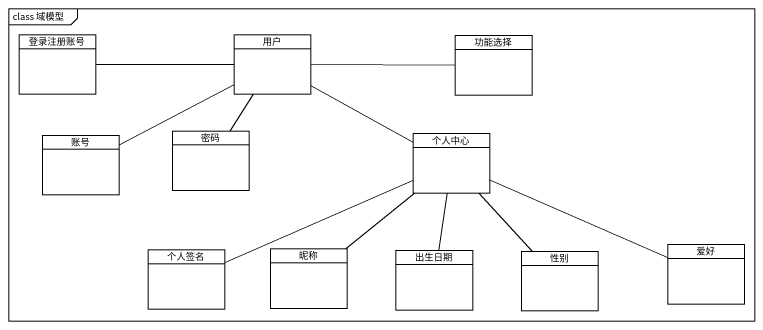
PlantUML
@startuml
mainframe class 域模型
hide circle
hide empty members
class 登录注册账号
class 用户
class 功能选择
class 账号
class 密码
class 个人中心
class 个人签名
class 昵称
class 出生日期
class 性别
class 爱好
登录注册账号 -right- 用户
用户 -right- 功能选择
用户 -left- 账号
用户 -- 密码
用户 -right- 个人中心
个人中心 -left- 个人签名
个人中心 -- 昵称
个人中心 -- 出生日期
个人中心 -- 性别
个人中心 -right- 爱好
@enduml
